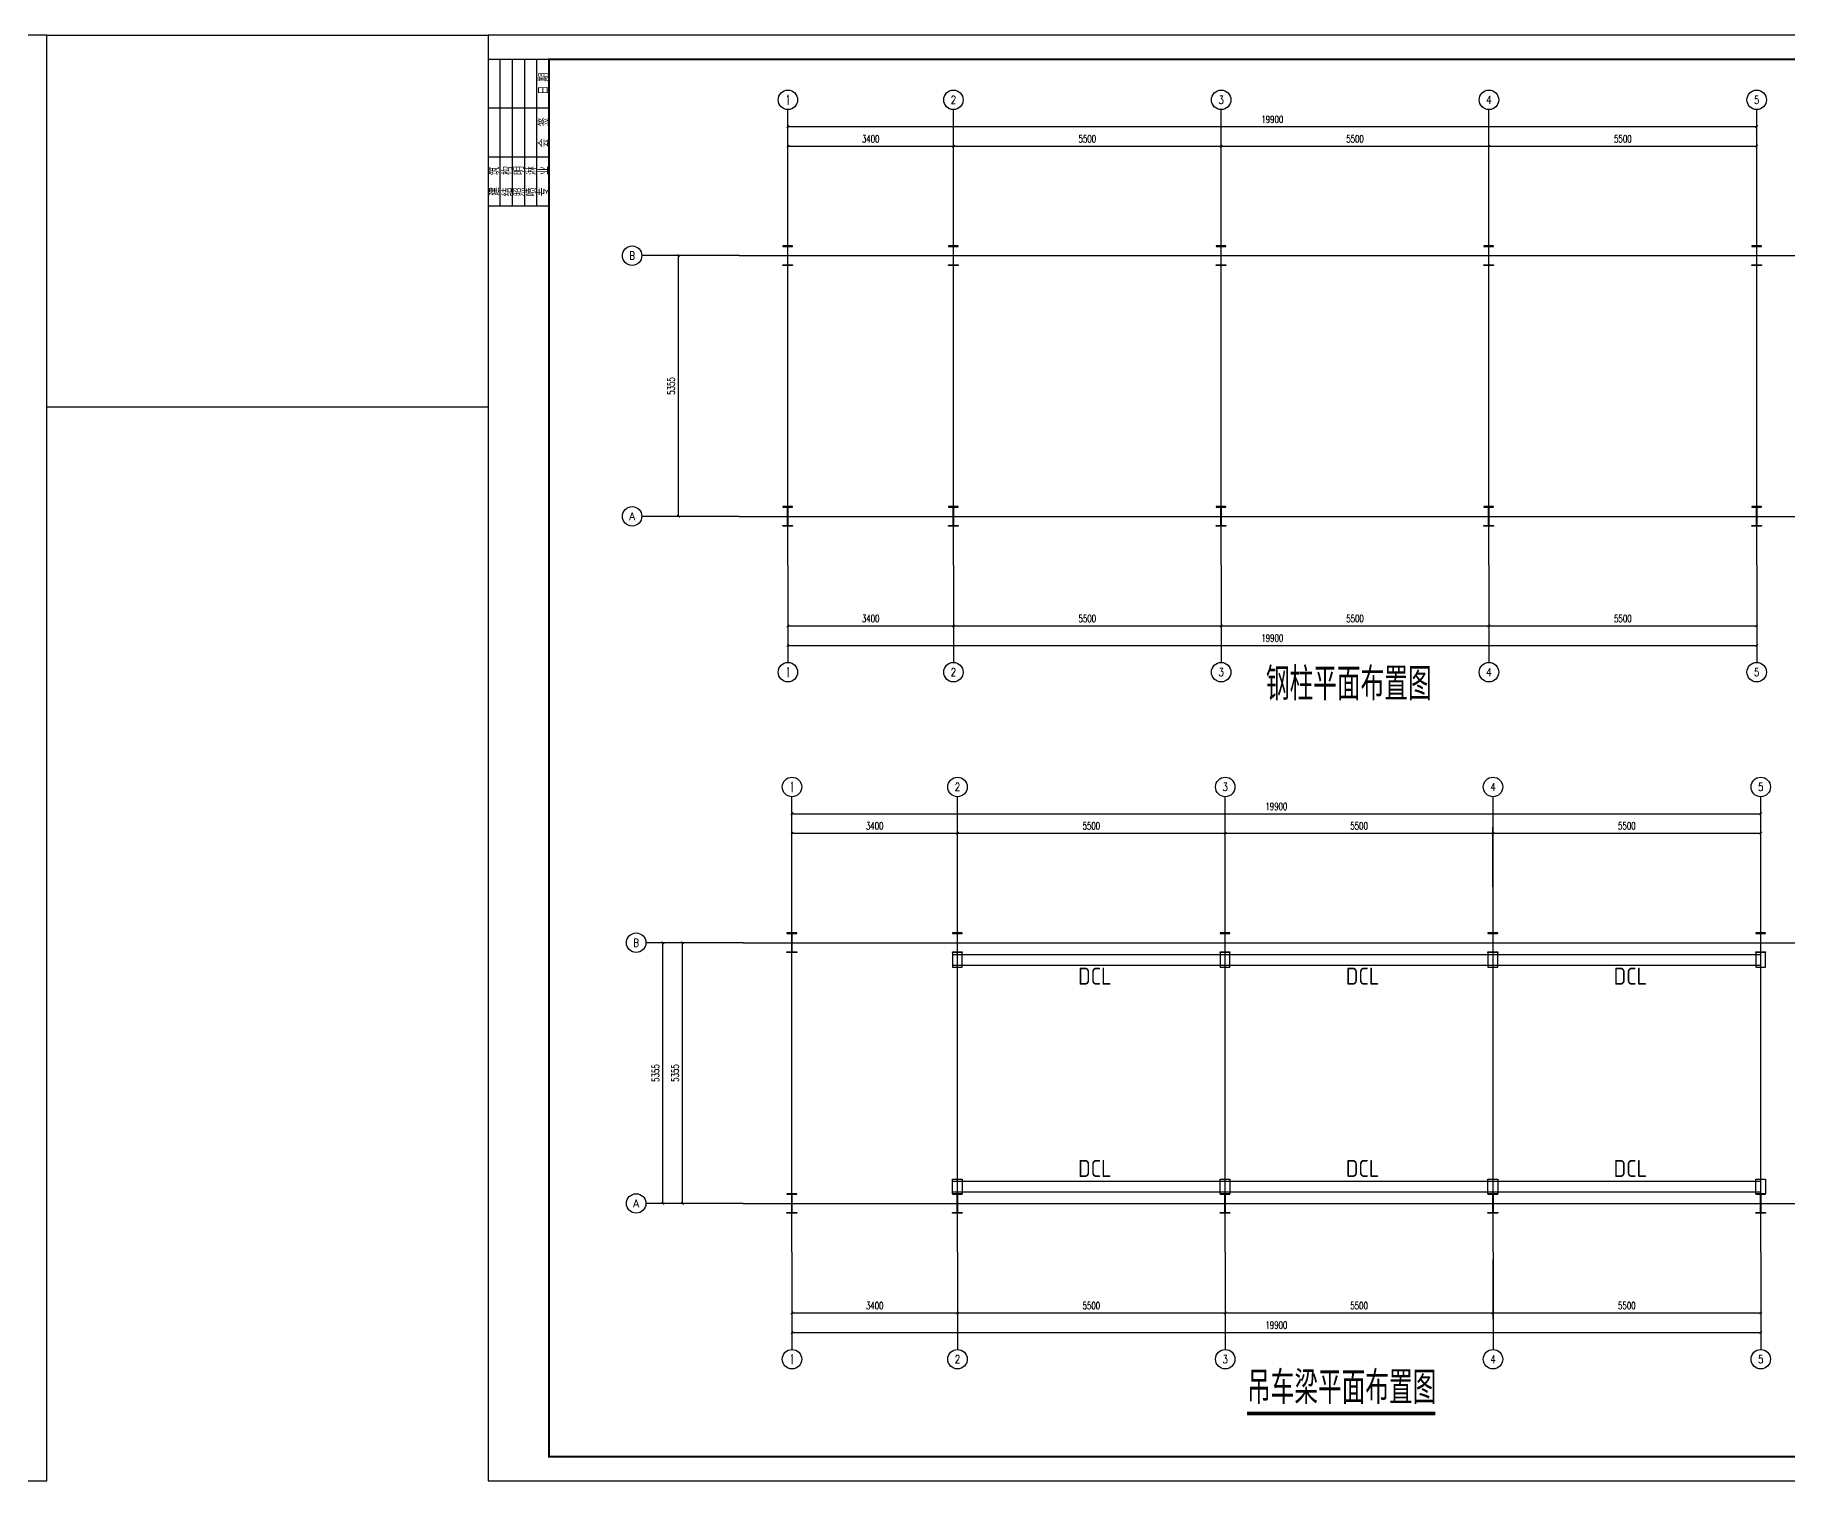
# Model space of a CAD drawing. Extents: x 1129386 to 1651949, y 463500 to 493200.
# Drawn here: x 1273433 to 1309439, y 463500 to 493200 of the extents above; entities that cross this region are included whole.
import ezdxf
from ezdxf.enums import TextEntityAlignment as Align

# ---------------------------------------------------------------- set-up
doc = ezdxf.new("R2010")
doc.units = 0
doc.header["$LTSCALE"] = 1000
doc.header["$MEASUREMENT"] = 0
for name, color, linetype in [('1', 7, 'Continuous'), ('8', 8, 'Continuous'), ('AXIS', 3, 'Continuous'), ('AXIS_TEXT', 7, 'Continuous'), ('DIM_SYMB', 3, 'Continuous'), ('DOTE', 1, 'Continuous'), ('PUB_TEXT', 7, 'Continuous')]:
    doc.layers.add(name, color=color, linetype=linetype)
doc.styles.add('_TCH_AXIS', font='COMPLEX', dxfattribs={"bigfont": 'GBCBIG'})
doc.styles.add('COMPLEX', font='COMPLEX')
doc.styles.add('DIM_FONT', font='SIMPLEX', dxfattribs={"width": 0.7, "bigfont": 'GBCBIG'})
doc.styles.add('HZ', font='tssdeng.shx', dxfattribs={"width": 0.7, "bigfont": 'tssdchn.shx'})
doc.styles.get("Standard").update_dxf_attribs({"font": 'gbenor.shx', "bigfont": 'gbcbig.shx'})
doc.dimstyles.new('DIMN50', dxfattribs={"dimscale": 0.5, "dimtxt": 300, "dimasz": 100, "dimexe": 250, "dimexo": 300, "dimgap": 150, "dimtad": 1, "dimdec": 0, "dimzin": 0, "dimdsep": 46, "dimtxsty": 'DIM_FONT', "dimblk": 'ARCHTICK', "dimcen": 0.09, "dimclrt": 7, "dimazin": 2, "dimtfac": 1, "dimtdec": 0, "dimtix": 1, "dimtmove": 2, "dimatfit": 3, "dimldrblk": 'ARCHTICK', "dimfxl": 0, "dimtolj": 1, "dimtzin": 0, "dimarcsym": 0})

# ---------------------------------------------------------------- blocks, each defined once
blk = doc.blocks.new('_ArchTick')
at = {"color": 0, "linetype": 'ByBlock', "const_width": 0.4}
blk.add_lwpolyline([(-0.5, -0.5), (0.5, 0.5)], dxfattribs=at)
blk = doc.blocks.new('*D73')
at = {"layer": 'AXIS', "color": 0, "lineweight": -2}
for p, q in [((1287747, 488669), (1286522, 488669)), ((1286647, 483314), (1286647, 488669)), ((1287747, 483314), (1286522, 483314))]:
    blk.add_line(p, q, dxfattribs=at)
at = {"layer": 'Defpoints', "color": 0}
for p in [(1286647, 488669), (1287897, 488669), (1287897, 483314)]:
    blk.add_point(p, dxfattribs=at)
at = {"layer": 'AXIS', "color": 0, "lineweight": -2, "xscale": 50, "yscale": 50, "zscale": 50}
for p, rotation in [((1286647, 488669), 90), ((1286647, 483314), 270)]:
    blk.add_blockref('_ArchTick', p, dxfattribs=dict(at, rotation=rotation))
at = {"layer": 'AXIS', "color": 7, "insert": (1286497, 485991), "char_height": 150, "attachment_point": 5, "rotation": 90, "style": 'DIM_FONT'}
blk.add_mtext('\\A1;5355', dxfattribs=at)
blk = doc.blocks.new('*D74')
at = {"layer": 'AXIS', "color": 0, "lineweight": -2}
for p, q in [((1288897, 489819), (1288897, 491044)), ((1288897, 490919), (1292297, 490919)), ((1292297, 489819), (1292297, 491044))]:
    blk.add_line(p, q, dxfattribs=at)
at = {"layer": 'Defpoints', "color": 0}
for p in [(1292297, 490919), (1288897, 489669), (1292297, 489669)]:
    blk.add_point(p, dxfattribs=at)
at = {"layer": 'AXIS', "color": 0, "lineweight": -2, "xscale": 50, "yscale": 50, "zscale": 50, "rotation": 180}
blk.add_blockref('_ArchTick', (1288897, 490919), dxfattribs=at)
at = {"layer": 'AXIS', "color": 0, "lineweight": -2, "xscale": 50, "yscale": 50, "zscale": 50}
blk.add_blockref('_ArchTick', (1292297, 490919), dxfattribs=at)
at = {"layer": 'AXIS', "color": 7, "insert": (1290597, 491069), "char_height": 150, "attachment_point": 5, "style": 'DIM_FONT'}
blk.add_mtext('\\A1;3400', dxfattribs=at)
blk = doc.blocks.new('*D75')
at = {"layer": 'AXIS', "color": 0, "lineweight": -2}
for p, q in [((1292297, 489819), (1292297, 491044)), ((1292297, 490919), (1297797, 490919)), ((1297797, 489819), (1297797, 491044))]:
    blk.add_line(p, q, dxfattribs=at)
at = {"layer": 'Defpoints', "color": 0}
for p in [(1297797, 490919), (1292297, 489669), (1297797, 489669)]:
    blk.add_point(p, dxfattribs=at)
at = {"layer": 'AXIS', "color": 0, "lineweight": -2, "xscale": 50, "yscale": 50, "zscale": 50, "rotation": 180}
blk.add_blockref('_ArchTick', (1292297, 490919), dxfattribs=at)
at = {"layer": 'AXIS', "color": 0, "lineweight": -2, "xscale": 50, "yscale": 50, "zscale": 50}
blk.add_blockref('_ArchTick', (1297797, 490919), dxfattribs=at)
at = {"layer": 'AXIS', "color": 7, "insert": (1295047, 491069), "char_height": 150, "attachment_point": 5, "style": 'DIM_FONT'}
blk.add_mtext('\\A1;5500', dxfattribs=at)
blk = doc.blocks.new('*D76')
at = {"layer": 'AXIS', "color": 0, "lineweight": -2}
for p, q in [((1297797, 489819), (1297797, 491044)), ((1297797, 490919), (1303297, 490919)), ((1303297, 489819), (1303297, 491044))]:
    blk.add_line(p, q, dxfattribs=at)
at = {"layer": 'Defpoints', "color": 0}
for p in [(1303297, 490919), (1297797, 489669), (1303297, 489669)]:
    blk.add_point(p, dxfattribs=at)
at = {"layer": 'AXIS', "color": 0, "lineweight": -2, "xscale": 50, "yscale": 50, "zscale": 50, "rotation": 180}
blk.add_blockref('_ArchTick', (1297797, 490919), dxfattribs=at)
at = {"layer": 'AXIS', "color": 0, "lineweight": -2, "xscale": 50, "yscale": 50, "zscale": 50}
blk.add_blockref('_ArchTick', (1303297, 490919), dxfattribs=at)
at = {"layer": 'AXIS', "color": 7, "insert": (1300547, 491069), "char_height": 150, "attachment_point": 5, "style": 'DIM_FONT'}
blk.add_mtext('\\A1;5500', dxfattribs=at)
blk = doc.blocks.new('*D77')
at = {"layer": 'AXIS', "color": 0, "lineweight": -2}
for p, q in [((1303297, 489819), (1303297, 491044)), ((1303297, 490919), (1308797, 490919)), ((1308797, 489819), (1308797, 491044))]:
    blk.add_line(p, q, dxfattribs=at)
at = {"layer": 'Defpoints', "color": 0}
for p in [(1308797, 490919), (1303297, 489669), (1308797, 489669)]:
    blk.add_point(p, dxfattribs=at)
at = {"layer": 'AXIS', "color": 0, "lineweight": -2, "xscale": 50, "yscale": 50, "zscale": 50, "rotation": 180}
blk.add_blockref('_ArchTick', (1303297, 490919), dxfattribs=at)
at = {"layer": 'AXIS', "color": 0, "lineweight": -2, "xscale": 50, "yscale": 50, "zscale": 50}
blk.add_blockref('_ArchTick', (1308797, 490919), dxfattribs=at)
at = {"layer": 'AXIS', "color": 7, "insert": (1306047, 491069), "char_height": 150, "attachment_point": 5, "style": 'DIM_FONT'}
blk.add_mtext('\\A1;5500', dxfattribs=at)
blk = doc.blocks.new('*D78')
at = {"layer": 'AXIS', "color": 0, "lineweight": -2}
for p, q in [((1288897, 489819), (1288897, 491444)), ((1288897, 491319), (1308797, 491319)), ((1308797, 489819), (1308797, 491444))]:
    blk.add_line(p, q, dxfattribs=at)
at = {"layer": 'Defpoints', "color": 0}
for p in [(1308797, 491319), (1288897, 489669), (1308797, 489669)]:
    blk.add_point(p, dxfattribs=at)
at = {"layer": 'AXIS', "color": 0, "lineweight": -2, "xscale": 50, "yscale": 50, "zscale": 50, "rotation": 180}
blk.add_blockref('_ArchTick', (1288897, 491319), dxfattribs=at)
at = {"layer": 'AXIS', "color": 0, "lineweight": -2, "xscale": 50, "yscale": 50, "zscale": 50}
blk.add_blockref('_ArchTick', (1308797, 491319), dxfattribs=at)
at = {"layer": 'AXIS', "color": 7, "insert": (1298847, 491469), "char_height": 150, "attachment_point": 5, "style": 'DIM_FONT'}
blk.add_mtext('\\A1;19900', dxfattribs=at)
blk = doc.blocks.new('*D79')
at = {"layer": 'AXIS', "color": 0, "lineweight": -2}
for p, q in [((1288897, 482164), (1288897, 480939)), ((1292297, 482164), (1292297, 480939)), ((1288897, 481064), (1292297, 481064))]:
    blk.add_line(p, q, dxfattribs=at)
at = {"layer": 'Defpoints', "color": 0}
for p in [(1288897, 482314), (1292297, 482314), (1292297, 481064)]:
    blk.add_point(p, dxfattribs=at)
at = {"layer": 'AXIS', "color": 0, "lineweight": -2, "xscale": 50, "yscale": 50, "zscale": 50, "rotation": 180}
blk.add_blockref('_ArchTick', (1288897, 481064), dxfattribs=at)
at = {"layer": 'AXIS', "color": 0, "lineweight": -2, "xscale": 50, "yscale": 50, "zscale": 50}
blk.add_blockref('_ArchTick', (1292297, 481064), dxfattribs=at)
at = {"layer": 'AXIS', "color": 7, "insert": (1290597, 481214), "char_height": 150, "attachment_point": 5, "style": 'DIM_FONT'}
blk.add_mtext('\\A1;3400', dxfattribs=at)
blk = doc.blocks.new('*D80')
at = {"layer": 'AXIS', "color": 0, "lineweight": -2}
for p, q in [((1292297, 482164), (1292297, 480939)), ((1297797, 482164), (1297797, 480939)), ((1292297, 481064), (1297797, 481064))]:
    blk.add_line(p, q, dxfattribs=at)
at = {"layer": 'Defpoints', "color": 0}
for p in [(1292297, 482314), (1297797, 482314), (1297797, 481064)]:
    blk.add_point(p, dxfattribs=at)
at = {"layer": 'AXIS', "color": 0, "lineweight": -2, "xscale": 50, "yscale": 50, "zscale": 50, "rotation": 180}
blk.add_blockref('_ArchTick', (1292297, 481064), dxfattribs=at)
at = {"layer": 'AXIS', "color": 0, "lineweight": -2, "xscale": 50, "yscale": 50, "zscale": 50}
blk.add_blockref('_ArchTick', (1297797, 481064), dxfattribs=at)
at = {"layer": 'AXIS', "color": 7, "insert": (1295047, 481214), "char_height": 150, "attachment_point": 5, "style": 'DIM_FONT'}
blk.add_mtext('\\A1;5500', dxfattribs=at)
blk = doc.blocks.new('*D81')
at = {"layer": 'AXIS', "color": 0, "lineweight": -2}
for p, q in [((1297797, 482164), (1297797, 480939)), ((1303297, 482164), (1303297, 480939)), ((1297797, 481064), (1303297, 481064))]:
    blk.add_line(p, q, dxfattribs=at)
at = {"layer": 'Defpoints', "color": 0}
for p in [(1297797, 482314), (1303297, 482314), (1303297, 481064)]:
    blk.add_point(p, dxfattribs=at)
at = {"layer": 'AXIS', "color": 0, "lineweight": -2, "xscale": 50, "yscale": 50, "zscale": 50, "rotation": 180}
blk.add_blockref('_ArchTick', (1297797, 481064), dxfattribs=at)
at = {"layer": 'AXIS', "color": 0, "lineweight": -2, "xscale": 50, "yscale": 50, "zscale": 50}
blk.add_blockref('_ArchTick', (1303297, 481064), dxfattribs=at)
at = {"layer": 'AXIS', "color": 7, "insert": (1300547, 481214), "char_height": 150, "attachment_point": 5, "style": 'DIM_FONT'}
blk.add_mtext('\\A1;5500', dxfattribs=at)
blk = doc.blocks.new('*D82')
at = {"layer": 'AXIS', "color": 0, "lineweight": -2}
for p, q in [((1303297, 482164), (1303297, 480939)), ((1308797, 482164), (1308797, 480939)), ((1303297, 481064), (1308797, 481064))]:
    blk.add_line(p, q, dxfattribs=at)
at = {"layer": 'Defpoints', "color": 0}
for p in [(1303297, 482314), (1308797, 482314), (1308797, 481064)]:
    blk.add_point(p, dxfattribs=at)
at = {"layer": 'AXIS', "color": 0, "lineweight": -2, "xscale": 50, "yscale": 50, "zscale": 50, "rotation": 180}
blk.add_blockref('_ArchTick', (1303297, 481064), dxfattribs=at)
at = {"layer": 'AXIS', "color": 0, "lineweight": -2, "xscale": 50, "yscale": 50, "zscale": 50}
blk.add_blockref('_ArchTick', (1308797, 481064), dxfattribs=at)
at = {"layer": 'AXIS', "color": 7, "insert": (1306047, 481214), "char_height": 150, "attachment_point": 5, "style": 'DIM_FONT'}
blk.add_mtext('\\A1;5500', dxfattribs=at)
blk = doc.blocks.new('*D83')
at = {"layer": 'AXIS', "color": 0, "lineweight": -2}
for p, q in [((1288897, 482164), (1288897, 480539)), ((1308797, 482164), (1308797, 480539)), ((1288897, 480664), (1308797, 480664))]:
    blk.add_line(p, q, dxfattribs=at)
at = {"layer": 'Defpoints', "color": 0}
for p in [(1288897, 482314), (1308797, 482314), (1308797, 480664)]:
    blk.add_point(p, dxfattribs=at)
at = {"layer": 'AXIS', "color": 0, "lineweight": -2, "xscale": 50, "yscale": 50, "zscale": 50, "rotation": 180}
blk.add_blockref('_ArchTick', (1288897, 480664), dxfattribs=at)
at = {"layer": 'AXIS', "color": 0, "lineweight": -2, "xscale": 50, "yscale": 50, "zscale": 50}
blk.add_blockref('_ArchTick', (1308797, 480664), dxfattribs=at)
at = {"layer": 'AXIS', "color": 7, "insert": (1298847, 480814), "char_height": 150, "attachment_point": 5, "style": 'DIM_FONT'}
blk.add_mtext('\\A1;19900', dxfattribs=at)
blk = doc.blocks.new('_AXISO')
blk.add_circle((0, 0), 0.5)
at = {"layer": 'AXIS_TEXT', "style": 'COMPLEX', "width": 1.041667}
blk.add_attdef('A', text='', height=0.56, dxfattribs=at).set_placement((-0.25, -0.28), (0.25, -0.28), align=Align.FIT)
blk = doc.blocks.new('*D86')
at = {"layer": 'AXIS', "color": 0, "lineweight": -2}
for p, q in [((1287830, 474556), (1286605, 474556)), ((1286730, 469201), (1286730, 474556)), ((1287830, 469201), (1286605, 469201))]:
    blk.add_line(p, q, dxfattribs=at)
at = {"layer": 'Defpoints', "color": 0}
for p in [(1286730, 474556), (1287980, 474556), (1287980, 469201)]:
    blk.add_point(p, dxfattribs=at)
at = {"layer": 'AXIS', "color": 0, "lineweight": -2, "xscale": 50, "yscale": 50, "zscale": 50}
for p, rotation in [((1286730, 474556), 90), ((1286730, 469201), 270)]:
    blk.add_blockref('_ArchTick', p, dxfattribs=dict(at, rotation=rotation))
at = {"layer": 'AXIS', "color": 7, "insert": (1286580, 471878), "char_height": 150, "attachment_point": 5, "rotation": 90, "style": 'DIM_FONT'}
blk.add_mtext('\\A1;5355', dxfattribs=at)
blk = doc.blocks.new('*D87')
at = {"layer": 'AXIS', "color": 0, "lineweight": -2}
for p, q in [((1287830, 474556), (1286205, 474556)), ((1286330, 469201), (1286330, 474556)), ((1287830, 469201), (1286205, 469201))]:
    blk.add_line(p, q, dxfattribs=at)
at = {"layer": 'Defpoints', "color": 0}
for p in [(1286330, 474556), (1287980, 474556), (1287980, 469201)]:
    blk.add_point(p, dxfattribs=at)
at = {"layer": 'AXIS', "color": 0, "lineweight": -2, "xscale": 50, "yscale": 50, "zscale": 50}
for p, rotation in [((1286330, 474556), 90), ((1286330, 469201), 270)]:
    blk.add_blockref('_ArchTick', p, dxfattribs=dict(at, rotation=rotation))
at = {"layer": 'AXIS', "color": 7, "insert": (1286180, 471878), "char_height": 150, "attachment_point": 5, "rotation": 90, "style": 'DIM_FONT'}
blk.add_mtext('\\A1;5355', dxfattribs=at)
blk = doc.blocks.new('*D88')
at = {"layer": 'AXIS', "color": 0, "lineweight": -2}
for p, q in [((1288980, 475706), (1288980, 476931)), ((1288980, 476806), (1292380, 476806)), ((1292380, 475706), (1292380, 476931))]:
    blk.add_line(p, q, dxfattribs=at)
at = {"layer": 'Defpoints', "color": 0}
for p in [(1292380, 476806), (1288980, 475556), (1292380, 475556)]:
    blk.add_point(p, dxfattribs=at)
at = {"layer": 'AXIS', "color": 0, "lineweight": -2, "xscale": 50, "yscale": 50, "zscale": 50, "rotation": 180}
blk.add_blockref('_ArchTick', (1288980, 476806), dxfattribs=at)
at = {"layer": 'AXIS', "color": 0, "lineweight": -2, "xscale": 50, "yscale": 50, "zscale": 50}
blk.add_blockref('_ArchTick', (1292380, 476806), dxfattribs=at)
at = {"layer": 'AXIS', "color": 7, "insert": (1290680, 476956), "char_height": 150, "attachment_point": 5, "style": 'DIM_FONT'}
blk.add_mtext('\\A1;3400', dxfattribs=at)
blk = doc.blocks.new('*D89')
at = {"layer": 'AXIS', "color": 0, "lineweight": -2}
for p, q in [((1292380, 475706), (1292380, 476931)), ((1292380, 476806), (1297880, 476806)), ((1297880, 475706), (1297880, 476931))]:
    blk.add_line(p, q, dxfattribs=at)
at = {"layer": 'Defpoints', "color": 0}
for p in [(1297880, 476806), (1292380, 475556), (1297880, 475556)]:
    blk.add_point(p, dxfattribs=at)
at = {"layer": 'AXIS', "color": 0, "lineweight": -2, "xscale": 50, "yscale": 50, "zscale": 50, "rotation": 180}
blk.add_blockref('_ArchTick', (1292380, 476806), dxfattribs=at)
at = {"layer": 'AXIS', "color": 0, "lineweight": -2, "xscale": 50, "yscale": 50, "zscale": 50}
blk.add_blockref('_ArchTick', (1297880, 476806), dxfattribs=at)
at = {"layer": 'AXIS', "color": 7, "insert": (1295130, 476956), "char_height": 150, "attachment_point": 5, "style": 'DIM_FONT'}
blk.add_mtext('\\A1;5500', dxfattribs=at)
blk = doc.blocks.new('*D90')
at = {"layer": 'AXIS', "color": 0, "lineweight": -2}
for p, q in [((1297880, 475706), (1297880, 476931)), ((1297880, 476806), (1303380, 476806)), ((1303380, 475706), (1303380, 476931))]:
    blk.add_line(p, q, dxfattribs=at)
at = {"layer": 'Defpoints', "color": 0}
for p in [(1303380, 476806), (1297880, 475556), (1303380, 475556)]:
    blk.add_point(p, dxfattribs=at)
at = {"layer": 'AXIS', "color": 0, "lineweight": -2, "xscale": 50, "yscale": 50, "zscale": 50, "rotation": 180}
blk.add_blockref('_ArchTick', (1297880, 476806), dxfattribs=at)
at = {"layer": 'AXIS', "color": 0, "lineweight": -2, "xscale": 50, "yscale": 50, "zscale": 50}
blk.add_blockref('_ArchTick', (1303380, 476806), dxfattribs=at)
at = {"layer": 'AXIS', "color": 7, "insert": (1300630, 476956), "char_height": 150, "attachment_point": 5, "style": 'DIM_FONT'}
blk.add_mtext('\\A1;5500', dxfattribs=at)
blk = doc.blocks.new('*D91')
at = {"layer": 'AXIS', "color": 0, "lineweight": -2}
for p, q in [((1303380, 475706), (1303380, 476931)), ((1303380, 476806), (1308880, 476806)), ((1308880, 475706), (1308880, 476931))]:
    blk.add_line(p, q, dxfattribs=at)
at = {"layer": 'Defpoints', "color": 0}
for p in [(1308880, 476806), (1303380, 475556), (1308880, 475556)]:
    blk.add_point(p, dxfattribs=at)
at = {"layer": 'AXIS', "color": 0, "lineweight": -2, "xscale": 50, "yscale": 50, "zscale": 50, "rotation": 180}
blk.add_blockref('_ArchTick', (1303380, 476806), dxfattribs=at)
at = {"layer": 'AXIS', "color": 0, "lineweight": -2, "xscale": 50, "yscale": 50, "zscale": 50}
blk.add_blockref('_ArchTick', (1308880, 476806), dxfattribs=at)
at = {"layer": 'AXIS', "color": 7, "insert": (1306130, 476956), "char_height": 150, "attachment_point": 5, "style": 'DIM_FONT'}
blk.add_mtext('\\A1;5500', dxfattribs=at)
blk = doc.blocks.new('*D92')
at = {"layer": 'AXIS', "color": 0, "lineweight": -2}
for p, q in [((1288980, 475706), (1288980, 477331)), ((1288980, 477206), (1308880, 477206)), ((1308880, 475706), (1308880, 477331))]:
    blk.add_line(p, q, dxfattribs=at)
at = {"layer": 'Defpoints', "color": 0}
for p in [(1308880, 477206), (1288980, 475556), (1308880, 475556)]:
    blk.add_point(p, dxfattribs=at)
at = {"layer": 'AXIS', "color": 0, "lineweight": -2, "xscale": 50, "yscale": 50, "zscale": 50, "rotation": 180}
blk.add_blockref('_ArchTick', (1288980, 477206), dxfattribs=at)
at = {"layer": 'AXIS', "color": 0, "lineweight": -2, "xscale": 50, "yscale": 50, "zscale": 50}
blk.add_blockref('_ArchTick', (1308880, 477206), dxfattribs=at)
at = {"layer": 'AXIS', "color": 7, "insert": (1298930, 477356), "char_height": 150, "attachment_point": 5, "style": 'DIM_FONT'}
blk.add_mtext('\\A1;19900', dxfattribs=at)
blk = doc.blocks.new('*D93')
at = {"layer": 'AXIS', "color": 0, "lineweight": -2}
for p, q in [((1288980, 468051), (1288980, 466826)), ((1292380, 468051), (1292380, 466826)), ((1288980, 466951), (1292380, 466951))]:
    blk.add_line(p, q, dxfattribs=at)
at = {"layer": 'Defpoints', "color": 0}
for p in [(1288980, 468201), (1292380, 468201), (1292380, 466951)]:
    blk.add_point(p, dxfattribs=at)
at = {"layer": 'AXIS', "color": 0, "lineweight": -2, "xscale": 50, "yscale": 50, "zscale": 50, "rotation": 180}
blk.add_blockref('_ArchTick', (1288980, 466951), dxfattribs=at)
at = {"layer": 'AXIS', "color": 0, "lineweight": -2, "xscale": 50, "yscale": 50, "zscale": 50}
blk.add_blockref('_ArchTick', (1292380, 466951), dxfattribs=at)
at = {"layer": 'AXIS', "color": 7, "insert": (1290680, 467101), "char_height": 150, "attachment_point": 5, "style": 'DIM_FONT'}
blk.add_mtext('\\A1;3400', dxfattribs=at)
blk = doc.blocks.new('*D94')
at = {"layer": 'AXIS', "color": 0, "lineweight": -2}
for p, q in [((1292380, 468051), (1292380, 466826)), ((1297880, 468051), (1297880, 466826)), ((1292380, 466951), (1297880, 466951))]:
    blk.add_line(p, q, dxfattribs=at)
at = {"layer": 'Defpoints', "color": 0}
for p in [(1292380, 468201), (1297880, 468201), (1297880, 466951)]:
    blk.add_point(p, dxfattribs=at)
at = {"layer": 'AXIS', "color": 0, "lineweight": -2, "xscale": 50, "yscale": 50, "zscale": 50, "rotation": 180}
blk.add_blockref('_ArchTick', (1292380, 466951), dxfattribs=at)
at = {"layer": 'AXIS', "color": 0, "lineweight": -2, "xscale": 50, "yscale": 50, "zscale": 50}
blk.add_blockref('_ArchTick', (1297880, 466951), dxfattribs=at)
at = {"layer": 'AXIS', "color": 7, "insert": (1295130, 467101), "char_height": 150, "attachment_point": 5, "style": 'DIM_FONT'}
blk.add_mtext('\\A1;5500', dxfattribs=at)
blk = doc.blocks.new('*D95')
at = {"layer": 'AXIS', "color": 0, "lineweight": -2}
for p, q in [((1297880, 468051), (1297880, 466826)), ((1303380, 468051), (1303380, 466826)), ((1297880, 466951), (1303380, 466951))]:
    blk.add_line(p, q, dxfattribs=at)
at = {"layer": 'Defpoints', "color": 0}
for p in [(1297880, 468201), (1303380, 468201), (1303380, 466951)]:
    blk.add_point(p, dxfattribs=at)
at = {"layer": 'AXIS', "color": 0, "lineweight": -2, "xscale": 50, "yscale": 50, "zscale": 50, "rotation": 180}
blk.add_blockref('_ArchTick', (1297880, 466951), dxfattribs=at)
at = {"layer": 'AXIS', "color": 0, "lineweight": -2, "xscale": 50, "yscale": 50, "zscale": 50}
blk.add_blockref('_ArchTick', (1303380, 466951), dxfattribs=at)
at = {"layer": 'AXIS', "color": 7, "insert": (1300630, 467101), "char_height": 150, "attachment_point": 5, "style": 'DIM_FONT'}
blk.add_mtext('\\A1;5500', dxfattribs=at)
blk = doc.blocks.new('*D96')
at = {"layer": 'AXIS', "color": 0, "lineweight": -2}
for p, q in [((1303380, 468051), (1303380, 466826)), ((1308880, 468051), (1308880, 466826)), ((1303380, 466951), (1308880, 466951))]:
    blk.add_line(p, q, dxfattribs=at)
at = {"layer": 'Defpoints', "color": 0}
for p in [(1303380, 468201), (1308880, 468201), (1308880, 466951)]:
    blk.add_point(p, dxfattribs=at)
at = {"layer": 'AXIS', "color": 0, "lineweight": -2, "xscale": 50, "yscale": 50, "zscale": 50, "rotation": 180}
blk.add_blockref('_ArchTick', (1303380, 466951), dxfattribs=at)
at = {"layer": 'AXIS', "color": 0, "lineweight": -2, "xscale": 50, "yscale": 50, "zscale": 50}
blk.add_blockref('_ArchTick', (1308880, 466951), dxfattribs=at)
at = {"layer": 'AXIS', "color": 7, "insert": (1306130, 467101), "char_height": 150, "attachment_point": 5, "style": 'DIM_FONT'}
blk.add_mtext('\\A1;5500', dxfattribs=at)
blk = doc.blocks.new('*D97')
at = {"layer": 'AXIS', "color": 0, "lineweight": -2}
for p, q in [((1288980, 468051), (1288980, 466426)), ((1308880, 468051), (1308880, 466426)), ((1288980, 466551), (1308880, 466551))]:
    blk.add_line(p, q, dxfattribs=at)
at = {"layer": 'Defpoints', "color": 0}
for p in [(1288980, 468201), (1308880, 468201), (1308880, 466551)]:
    blk.add_point(p, dxfattribs=at)
at = {"layer": 'AXIS', "color": 0, "lineweight": -2, "xscale": 50, "yscale": 50, "zscale": 50, "rotation": 180}
blk.add_blockref('_ArchTick', (1288980, 466551), dxfattribs=at)
at = {"layer": 'AXIS', "color": 0, "lineweight": -2, "xscale": 50, "yscale": 50, "zscale": 50}
blk.add_blockref('_ArchTick', (1308880, 466551), dxfattribs=at)
at = {"layer": 'AXIS', "color": 7, "insert": (1298930, 466701), "char_height": 150, "attachment_point": 5, "style": 'DIM_FONT'}
blk.add_mtext('\\A1;19900', dxfattribs=at)

msp = doc.modelspace()

# ---------------------------------------------------------------- linework, layer by layer
for p, q in [((1282741.1, 489695.3), (1283991.1, 489695.3)), ((1292277.4, 474355.6), (1292277.4, 474055.6)), ((1292277.4, 474315.6), (1308880.4, 474315.6)), ((1292477.4, 474055.6), (1292477.4, 474355.6)), ((1297777.4, 474355.6), (1297777.4, 474055.6)), ((1297977.4, 474055.6), (1297977.4, 474355.6)), ((1303277.4, 474355.6), (1303277.4, 474055.6)), ((1303477.4, 474055.6), (1303477.4, 474355.6)), ((1308777.4, 474355.6), (1308777.4, 474055.6)), ((1308977.4, 474055.6), (1308977.4, 474355.6)), ((1292277.4, 474095.6), (1308880.4, 474095.6)), ((1292277.4, 474055.6), (1292477.4, 474055.6)), ((1297777.4, 474055.6), (1297977.4, 474055.6)), ((1303277.4, 474055.6), (1303477.4, 474055.6)), ((1308777.4, 474055.6), (1308977.4, 474055.6)), ((1292277.4, 469400.6), (1292277.4, 469700.6)), ((1292277.4, 469700.6), (1292477.4, 469700.6)), ((1292277.4, 469660.6), (1308880.4, 469660.6)), ((1292477.4, 469700.6), (1292477.4, 469400.6)), ((1297777.4, 469400.6), (1297777.4, 469700.6)), ((1297777.4, 469700.6), (1297977.4, 469700.6)), ((1297977.4, 469700.6), (1297977.4, 469400.6)), ((1303277.4, 469400.6), (1303277.4, 469700.6)), ((1303277.4, 469700.6), (1303477.4, 469700.6)), ((1303477.4, 469700.6), (1303477.4, 469400.6)), ((1308777.4, 469400.6), (1308777.4, 469700.6)), ((1308777.4, 469700.6), (1308977.4, 469700.6)), ((1308977.4, 469700.6), (1308977.4, 469400.6)), ((1292277.4, 469440.6), (1308880.4, 469440.6))]:
    msp.add_line(p, q)
for points in [[(1288793.7, 488855.9), (1288993.7, 488855.9), (1288993.7, 488868.9), (1288793.7, 488868.9)], [(1288890.7, 488468.9), (1288896.7, 488468.9), (1288896.7, 488868.9), (1288890.7, 488868.9)], [(1292193.7, 488855.9), (1292393.7, 488855.9), (1292393.7, 488868.9), (1292193.7, 488868.9)], [(1292290.7, 488468.9), (1292296.7, 488468.9), (1292296.7, 488868.9), (1292290.7, 488868.9)], [(1297693.7, 488855.9), (1297893.7, 488855.9), (1297893.7, 488868.9), (1297693.7, 488868.9)], [(1297790.7, 488468.9), (1297796.7, 488468.9), (1297796.7, 488868.9), (1297790.7, 488868.9)], [(1303193.7, 488855.9), (1303393.7, 488855.9), (1303393.7, 488868.9), (1303193.7, 488868.9)], [(1303290.7, 488468.9), (1303296.7, 488468.9), (1303296.7, 488868.9), (1303290.7, 488868.9)], [(1308693.7, 488855.9), (1308893.7, 488855.9), (1308893.7, 488868.9), (1308693.7, 488868.9)], [(1308790.7, 488468.9), (1308796.7, 488468.9), (1308796.7, 488868.9), (1308790.7, 488868.9)], [(1288793.7, 488481.9), (1288993.7, 488481.9), (1288993.7, 488468.9), (1288793.7, 488468.9)], [(1292193.7, 488481.9), (1292393.7, 488481.9), (1292393.7, 488468.9), (1292193.7, 488468.9)], [(1297693.7, 488481.9), (1297893.7, 488481.9), (1297893.7, 488468.9), (1297693.7, 488468.9)], [(1303193.7, 488481.9), (1303393.7, 488481.9), (1303393.7, 488468.9), (1303193.7, 488468.9)], [(1308693.7, 488481.9), (1308893.7, 488481.9), (1308893.7, 488468.9), (1308693.7, 488468.9)], [(1288793.7, 483500.9), (1288993.7, 483500.9), (1288993.7, 483513.9), (1288793.7, 483513.9)], [(1288890.7, 483513.9), (1288896.7, 483513.9), (1288896.7, 483113.9), (1288890.7, 483113.9)], [(1292193.7, 483500.9), (1292393.7, 483500.9), (1292393.7, 483513.9), (1292193.7, 483513.9)], [(1292290.7, 483513.9), (1292296.7, 483513.9), (1292296.7, 483113.9), (1292290.7, 483113.9)], [(1297693.7, 483500.9), (1297893.7, 483500.9), (1297893.7, 483513.9), (1297693.7, 483513.9)], [(1297790.7, 483513.9), (1297796.7, 483513.9), (1297796.7, 483113.9), (1297790.7, 483113.9)], [(1303193.7, 483500.9), (1303393.7, 483500.9), (1303393.7, 483513.9), (1303193.7, 483513.9)], [(1303290.7, 483513.9), (1303296.7, 483513.9), (1303296.7, 483113.9), (1303290.7, 483113.9)], [(1308693.7, 483500.9), (1308893.7, 483500.9), (1308893.7, 483513.9), (1308693.7, 483513.9)], [(1308790.7, 483513.9), (1308796.7, 483513.9), (1308796.7, 483113.9), (1308790.7, 483113.9)], [(1288793.7, 483126.9), (1288993.7, 483126.9), (1288993.7, 483113.9), (1288793.7, 483113.9)], [(1292193.7, 483126.9), (1292393.7, 483126.9), (1292393.7, 483113.9), (1292193.7, 483113.9)], [(1297693.7, 483126.9), (1297893.7, 483126.9), (1297893.7, 483113.9), (1297693.7, 483113.9)], [(1303193.7, 483126.9), (1303393.7, 483126.9), (1303393.7, 483113.9), (1303193.7, 483113.9)], [(1308693.7, 483126.9), (1308893.7, 483126.9), (1308893.7, 483113.9), (1308693.7, 483113.9)], [(1288877.4, 474742.6), (1289077.4, 474742.6), (1289077.4, 474755.6), (1288877.4, 474755.6)], [(1288974.4, 474355.6), (1288980.4, 474355.6), (1288980.4, 474755.6), (1288974.4, 474755.6)], [(1292277.4, 474742.6), (1292477.4, 474742.6), (1292477.4, 474755.6), (1292277.4, 474755.6)], [(1292374.4, 474355.6), (1292380.4, 474355.6), (1292380.4, 474755.6), (1292374.4, 474755.6)], [(1297777.4, 474742.6), (1297977.4, 474742.6), (1297977.4, 474755.6), (1297777.4, 474755.6)], [(1297874.4, 474355.6), (1297880.4, 474355.6), (1297880.4, 474755.6), (1297874.4, 474755.6)], [(1303277.4, 474742.6), (1303477.4, 474742.6), (1303477.4, 474755.6), (1303277.4, 474755.6)], [(1303374.4, 474355.6), (1303380.4, 474355.6), (1303380.4, 474755.6), (1303374.4, 474755.6)], [(1308777.4, 474742.6), (1308977.4, 474742.6), (1308977.4, 474755.6), (1308777.4, 474755.6)], [(1308874.4, 474355.6), (1308880.4, 474355.6), (1308880.4, 474755.6), (1308874.4, 474755.6)], [(1288877.4, 474368.6), (1289077.4, 474368.6), (1289077.4, 474355.6), (1288877.4, 474355.6)], [(1292277.4, 474368.6), (1292477.4, 474368.6), (1292477.4, 474355.6), (1292277.4, 474355.6)], [(1297777.4, 474368.6), (1297977.4, 474368.6), (1297977.4, 474355.6), (1297777.4, 474355.6)], [(1303277.4, 474368.6), (1303477.4, 474368.6), (1303477.4, 474355.6), (1303277.4, 474355.6)], [(1308777.4, 474368.6), (1308977.4, 474368.6), (1308977.4, 474355.6), (1308777.4, 474355.6)], [(1288877.4, 469387.6), (1289077.4, 469387.6), (1289077.4, 469400.6), (1288877.4, 469400.6)], [(1288974.4, 469400.6), (1288980.4, 469400.6), (1288980.4, 469000.6), (1288974.4, 469000.6)], [(1292277.4, 469387.6), (1292477.4, 469387.6), (1292477.4, 469400.6), (1292277.4, 469400.6)], [(1292374.4, 469400.6), (1292380.4, 469400.6), (1292380.4, 469000.6), (1292374.4, 469000.6)], [(1297777.4, 469387.6), (1297977.4, 469387.6), (1297977.4, 469400.6), (1297777.4, 469400.6)], [(1297874.4, 469400.6), (1297880.4, 469400.6), (1297880.4, 469000.6), (1297874.4, 469000.6)], [(1303277.4, 469387.6), (1303477.4, 469387.6), (1303477.4, 469400.6), (1303277.4, 469400.6)], [(1303374.4, 469400.6), (1303380.4, 469400.6), (1303380.4, 469000.6), (1303374.4, 469000.6)], [(1308777.4, 469387.6), (1308977.4, 469387.6), (1308977.4, 469400.6), (1308777.4, 469400.6)], [(1308874.4, 469400.6), (1308880.4, 469400.6), (1308880.4, 469000.6), (1308874.4, 469000.6)], [(1288877.4, 469013.6), (1289077.4, 469013.6), (1289077.4, 469000.6), (1288877.4, 469000.6)], [(1292277.4, 469013.6), (1292477.4, 469013.6), (1292477.4, 469000.6), (1292277.4, 469000.6)], [(1297777.4, 469013.6), (1297977.4, 469013.6), (1297977.4, 469000.6), (1297777.4, 469000.6)], [(1303277.4, 469013.6), (1303477.4, 469013.6), (1303477.4, 469000.6), (1303277.4, 469000.6)], [(1308777.4, 469013.6), (1308977.4, 469013.6), (1308977.4, 469000.6), (1308777.4, 469000.6)]]:
    msp.add_lwpolyline(points, close=True)
at = {"layer": '1', "ltscale": 8}
for p, q in [((1283991.1, 492700), (1282741.1, 492700)), ((1282983.1, 489695.3), (1282983.1, 492700)), ((1283241.1, 489695.3), (1283241.1, 492700)), ((1283491.1, 489695.3), (1283491.1, 492700)), ((1283741.1, 489695.3), (1283741.1, 492700)), ((1282741.1, 491702.2), (1283991.1, 491702.2)), ((1282741.1, 490699.9), (1283991.1, 490699.9))]:
    msp.add_line(p, q, dxfattribs=at)
at = {"layer": '1', "ltscale": 0.5}
for points in [[(1231622.6, 463500.1), (1273672.5, 463500.1), (1273672.5, 493200), (1231622.6, 493200)], [(1282741.1, 463500.1), (1324791, 463500.1), (1324791, 493200), (1282741.1, 493200)]]:
    msp.add_lwpolyline(points, close=True, dxfattribs=at)
at = {"layer": '1', "color": 8}
msp.add_lwpolyline([(1273672.5, 493200), (1282741.1, 493200), (1282741.1, 485558.9), (1273672.5, 485558.9)], close=True, dxfattribs=at)
at = {"layer": '8', "ltscale": 0.5, "const_width": 40}
msp.add_lwpolyline([(1283991.1, 464000.1), (1324291, 464000.1), (1324291, 492700), (1283991.1, 492700)], close=True, dxfattribs=at)
at = {"layer": 'AXIS'}
for p, q in [((1288896.7, 489668.9), (1288896.7, 491668.9)), ((1292296.7, 489668.9), (1292296.7, 491668.9)), ((1297796.7, 489668.9), (1297796.7, 491668.9)), ((1303296.7, 489668.9), (1303296.7, 491668.9)), ((1308796.7, 489668.9), (1308796.7, 491668.9)), ((1287896.7, 488668.9), (1285896.7, 488668.9)), ((1287896.7, 483313.9), (1285896.7, 483313.9)), ((1288896.7, 482313.9), (1288896.7, 480313.9)), ((1292296.7, 482313.9), (1292296.7, 480313.9)), ((1297796.7, 482313.9), (1297796.7, 480313.9)), ((1303296.7, 482313.9), (1303296.7, 480313.9)), ((1308796.7, 482313.9), (1308796.7, 480313.9)), ((1288980.4, 475555.6), (1288980.4, 477555.6)), ((1292380.4, 475555.6), (1292380.4, 477555.6)), ((1297880.4, 475555.6), (1297880.4, 477555.6)), ((1303380.4, 475555.6), (1303380.4, 477555.6)), ((1308880.4, 475555.6), (1308880.4, 477555.6)), ((1287980.4, 474555.6), (1285980.4, 474555.6)), ((1287980.4, 469200.6), (1285980.4, 469200.6)), ((1288980.4, 468200.6), (1288980.4, 466200.6)), ((1292380.4, 468200.6), (1292380.4, 466200.6)), ((1297880.4, 468200.6), (1297880.4, 466200.6)), ((1303380.4, 468200.6), (1303380.4, 466200.6)), ((1308880.4, 468200.6), (1308880.4, 466200.6))]:
    msp.add_line(p, q, dxfattribs=at)
at = {"layer": 'DIM_SYMB', "const_width": 70}
msp.add_lwpolyline([(1298327.2, 464886.1), (1302198.1, 464886.1)], dxfattribs=at)
at = {"layer": 'DOTE'}
for p, q in [((1288896.7, 482313.9), (1288896.7, 489668.9)), ((1292296.7, 482313.9), (1292296.7, 489668.9)), ((1297796.7, 482313.9), (1297796.7, 489668.9)), ((1303296.7, 482313.9), (1303296.7, 489668.9)), ((1308796.7, 482313.9), (1308796.7, 489668.9)), ((1287896.7, 488668.9), (1309796.7, 488668.9)), ((1287896.7, 483313.9), (1309796.7, 483313.9)), ((1288980.4, 468200.6), (1288980.4, 475555.6)), ((1292380.4, 468200.6), (1292380.4, 475555.6)), ((1297880.4, 468200.6), (1297880.4, 475555.6)), ((1303380.4, 468200.6), (1303380.4, 475555.6)), ((1308880.4, 468200.6), (1308880.4, 475555.6)), ((1287980.4, 474555.6), (1309880.4, 474555.6)), ((1287980.4, 469200.6), (1309880.4, 469200.6))]:
    msp.add_line(p, q, dxfattribs=at)

# ---------------------------------------------------------------- block references
at = {"layer": 'AXIS'}
ref = msp.add_blockref('_AXISO', (1288896.7, 491868.9), dxfattribs=dict(at, xscale=400, yscale=400, zscale=400))
ref.add_attrib('A', '1', dxfattribs={"layer": 'AXIS_TEXT', "height": 208.1, "style": '_TCH_AXIS', "width": 0.555556}).set_placement((1288871.9, 491764.8), (1288921.4, 491764.8), align=Align.FIT)
ref = msp.add_blockref('_AXISO', (1292296.7, 491868.9), dxfattribs=dict(at, xscale=400, yscale=400, zscale=400))
ref.add_attrib('A', '2', dxfattribs={"layer": 'AXIS_TEXT', "height": 164.4, "style": '_TCH_AXIS'}).set_placement((1292241.9, 491786.7), (1292351.5, 491786.7), align=Align.FIT)
ref = msp.add_blockref('_AXISO', (1297796.7, 491868.9), dxfattribs=dict(at, xscale=400, yscale=400, zscale=400))
ref.add_attrib('A', '3', dxfattribs={"layer": 'AXIS_TEXT', "height": 164.4, "style": '_TCH_AXIS'}).set_placement((1297741.9, 491786.7), (1297851.5, 491786.7), align=Align.FIT)
ref = msp.add_blockref('_AXISO', (1303296.7, 491868.9), dxfattribs=dict(at, xscale=400, yscale=400, zscale=400))
ref.add_attrib('A', '4', dxfattribs={"layer": 'AXIS_TEXT', "height": 160.2, "style": '_TCH_AXIS', "width": 0.9375}).set_placement((1303239.4, 491788.7), (1303353.9, 491788.7), align=Align.FIT)
ref = msp.add_blockref('_AXISO', (1308796.7, 491868.9), dxfattribs=dict(at, xscale=400, yscale=400, zscale=400))
ref.add_attrib('A', '5', dxfattribs={"layer": 'AXIS_TEXT', "height": 164.4, "style": '_TCH_AXIS'}).set_placement((1308741.9, 491786.7), (1308851.5, 491786.7), align=Align.FIT)
ref = msp.add_blockref('_AXISO', (1285696.7, 488668.9), dxfattribs=dict(at, xscale=400, yscale=400, zscale=400))
ref.add_attrib('A', 'B', dxfattribs={"layer": 'AXIS_TEXT', "height": 164.4, "style": '_TCH_AXIS', "width": 0.823529}).set_placement((1285641.9, 488586.7), (1285751.5, 488586.7), align=Align.FIT)
ref = msp.add_blockref('_AXISO', (1285696.7, 483313.9), dxfattribs=dict(at, xscale=400, yscale=400, zscale=400))
ref.add_attrib('A', 'A', dxfattribs={"layer": 'AXIS_TEXT', "height": 156.3, "style": '_TCH_AXIS', "width": 0.888889}).set_placement((1285637.1, 483235.7), (1285756.2, 483235.7), align=Align.FIT)
ref = msp.add_blockref('_AXISO', (1288896.7, 480113.9), dxfattribs=dict(at, xscale=400, yscale=400, zscale=400))
ref.add_attrib('A', '1', dxfattribs={"layer": 'AXIS_TEXT', "height": 208.1, "style": '_TCH_AXIS', "width": 0.555556}).set_placement((1288871.9, 480009.8), (1288921.4, 480009.8), align=Align.FIT)
ref = msp.add_blockref('_AXISO', (1292296.7, 480113.9), dxfattribs=dict(at, xscale=400, yscale=400, zscale=400))
ref.add_attrib('A', '2', dxfattribs={"layer": 'AXIS_TEXT', "height": 164.4, "style": '_TCH_AXIS'}).set_placement((1292241.9, 480031.7), (1292351.5, 480031.7), align=Align.FIT)
ref = msp.add_blockref('_AXISO', (1297796.7, 480113.9), dxfattribs=dict(at, xscale=400, yscale=400, zscale=400))
ref.add_attrib('A', '3', dxfattribs={"layer": 'AXIS_TEXT', "height": 164.4, "style": '_TCH_AXIS'}).set_placement((1297741.9, 480031.7), (1297851.5, 480031.7), align=Align.FIT)
ref = msp.add_blockref('_AXISO', (1303296.7, 480113.9), dxfattribs=dict(at, xscale=400, yscale=400, zscale=400))
ref.add_attrib('A', '4', dxfattribs={"layer": 'AXIS_TEXT', "height": 160.2, "style": '_TCH_AXIS', "width": 0.9375}).set_placement((1303239.4, 480033.7), (1303353.9, 480033.7), align=Align.FIT)
ref = msp.add_blockref('_AXISO', (1308796.7, 480113.9), dxfattribs=dict(at, xscale=400, yscale=400, zscale=400))
ref.add_attrib('A', '5', dxfattribs={"layer": 'AXIS_TEXT', "height": 164.4, "style": '_TCH_AXIS'}).set_placement((1308741.9, 480031.7), (1308851.5, 480031.7), align=Align.FIT)
ref = msp.add_blockref('_AXISO', (1288980.4, 477755.6), dxfattribs=dict(at, xscale=400, yscale=400, zscale=400))
ref.add_attrib('A', '1', dxfattribs={"layer": 'AXIS_TEXT', "height": 208.1, "style": '_TCH_AXIS', "width": 0.555556}).set_placement((1288955.7, 477651.5), (1289005.2, 477651.5), align=Align.FIT)
ref = msp.add_blockref('_AXISO', (1292380.4, 477755.6), dxfattribs=dict(at, xscale=400, yscale=400, zscale=400))
ref.add_attrib('A', '2', dxfattribs={"layer": 'AXIS_TEXT', "height": 164.4, "style": '_TCH_AXIS'}).set_placement((1292325.6, 477673.4), (1292435.2, 477673.4), align=Align.FIT)
ref = msp.add_blockref('_AXISO', (1297880.4, 477755.6), dxfattribs=dict(at, xscale=400, yscale=400, zscale=400))
ref.add_attrib('A', '3', dxfattribs={"layer": 'AXIS_TEXT', "height": 164.4, "style": '_TCH_AXIS'}).set_placement((1297825.6, 477673.4), (1297935.2, 477673.4), align=Align.FIT)
ref = msp.add_blockref('_AXISO', (1303380.4, 477755.6), dxfattribs=dict(at, xscale=400, yscale=400, zscale=400))
ref.add_attrib('A', '4', dxfattribs={"layer": 'AXIS_TEXT', "height": 160.2, "style": '_TCH_AXIS', "width": 0.9375}).set_placement((1303323.2, 477675.5), (1303437.7, 477675.5), align=Align.FIT)
ref = msp.add_blockref('_AXISO', (1308880.4, 477755.6), dxfattribs=dict(at, xscale=400, yscale=400, zscale=400))
ref.add_attrib('A', '5', dxfattribs={"layer": 'AXIS_TEXT', "height": 164.4, "style": '_TCH_AXIS'}).set_placement((1308825.6, 477673.4), (1308935.2, 477673.4), align=Align.FIT)
ref = msp.add_blockref('_AXISO', (1285780.4, 474555.6), dxfattribs=dict(at, xscale=400, yscale=400, zscale=400))
ref.add_attrib('A', 'B', dxfattribs={"layer": 'AXIS_TEXT', "height": 164.4, "style": '_TCH_AXIS', "width": 0.823529}).set_placement((1285725.6, 474473.4), (1285835.2, 474473.4), align=Align.FIT)
ref = msp.add_blockref('_AXISO', (1285780.4, 469200.6), dxfattribs=dict(at, xscale=400, yscale=400, zscale=400))
ref.add_attrib('A', 'A', dxfattribs={"layer": 'AXIS_TEXT', "height": 156.3, "style": '_TCH_AXIS', "width": 0.888889}).set_placement((1285720.9, 469122.5), (1285840, 469122.5), align=Align.FIT)
ref = msp.add_blockref('_AXISO', (1288980.4, 466000.6), dxfattribs=dict(at, xscale=400, yscale=400, zscale=400))
ref.add_attrib('A', '1', dxfattribs={"layer": 'AXIS_TEXT', "height": 208.1, "style": '_TCH_AXIS', "width": 0.555556}).set_placement((1288955.7, 465896.5), (1289005.2, 465896.5), align=Align.FIT)
ref = msp.add_blockref('_AXISO', (1292380.4, 466000.6), dxfattribs=dict(at, xscale=400, yscale=400, zscale=400))
ref.add_attrib('A', '2', dxfattribs={"layer": 'AXIS_TEXT', "height": 164.4, "style": '_TCH_AXIS'}).set_placement((1292325.6, 465918.4), (1292435.2, 465918.4), align=Align.FIT)
ref = msp.add_blockref('_AXISO', (1297880.4, 466000.6), dxfattribs=dict(at, xscale=400, yscale=400, zscale=400))
ref.add_attrib('A', '3', dxfattribs={"layer": 'AXIS_TEXT', "height": 164.4, "style": '_TCH_AXIS'}).set_placement((1297825.6, 465918.4), (1297935.2, 465918.4), align=Align.FIT)
ref = msp.add_blockref('_AXISO', (1303380.4, 466000.6), dxfattribs=dict(at, xscale=400, yscale=400, zscale=400))
ref.add_attrib('A', '4', dxfattribs={"layer": 'AXIS_TEXT', "height": 160.2, "style": '_TCH_AXIS', "width": 0.9375}).set_placement((1303323.2, 465920.5), (1303437.7, 465920.5), align=Align.FIT)
ref = msp.add_blockref('_AXISO', (1308880.4, 466000.6), dxfattribs=dict(at, xscale=400, yscale=400, zscale=400))
ref.add_attrib('A', '5', dxfattribs={"layer": 'AXIS_TEXT', "height": 164.4, "style": '_TCH_AXIS'}).set_placement((1308825.6, 465918.4), (1308935.2, 465918.4), align=Align.FIT)

# ---------------------------------------------------------------- texts
at = {"layer": '1', "ltscale": 8, "style": 'HZ', "width": 0.7}
for s, height, p in [('日 期', 200, (1283866.1, 492201.1)), ('会   签', 200, (1283866.1, 491201.1)), ('建   筑', 193.6, (1282853.4, 490197.6)), ('结   构', 200, (1283116.1, 490197.6)), ('照   明', 200, (1283366.1, 490197.6)), ('喷   淋', 200, (1283616.1, 490197.6)), ('专   业', 200, (1283866.1, 490197.6))]:
    msp.add_text(s, height=height, rotation=90, dxfattribs=at).set_placement(p, align=Align.MIDDLE)
at = {"layer": 'PUB_TEXT'}
for s, height, p in [('钢柱平面布置图', 675.18, (1298715.9, 479532.3)), ('DCL', 350, (1294858.7, 473693.7)), ('DCL', 350, (1300358.7, 473693.7)), ('DCL', 350, (1305858.7, 473693.7)), ('DCL', 350, (1294858.7, 469744)), ('DCL', 350, (1300358.7, 469744)), ('DCL', 350, (1305858.7, 469744)), ('吊车梁平面布置图', 675.18, (1298327.2, 465078.2))]:
    msp.add_text(s, height=height, dxfattribs=at).set_placement(p)

# ---------------------------------------------------------------- dimensions: what is measured, and where the dimension line sits
at = {"layer": 'AXIS'}
for p1, p2, distance, picture, middle in [((1288896.7, 489668.9), (1308796.7, 489668.9), 1650, '*D78', (1298846.7, 491468.9)), ((1288896.7, 489668.9), (1292296.7, 489668.9), 1250, '*D74', (1290596.7, 491068.9)), ((1292296.7, 489668.9), (1297796.7, 489668.9), 1250, '*D75', (1295046.7, 491068.9)), ((1297796.7, 489668.9), (1303296.7, 489668.9), 1250, '*D76', (1300546.7, 491068.9)), ((1303296.7, 489668.9), (1308796.7, 489668.9), 1250, '*D77', (1306046.7, 491068.9)), ((1287896.7, 483313.9), (1287896.7, 488668.9), 1250, '*D73', (1286496.7, 485991.4)), ((1288896.7, 482313.9), (1292296.7, 482313.9), -1250, '*D79', (1290596.7, 481213.9)), ((1288896.7, 482313.9), (1308796.7, 482313.9), -1650, '*D83', (1298846.7, 480813.9)), ((1292296.7, 482313.9), (1297796.7, 482313.9), -1250, '*D80', (1295046.7, 481213.9)), ((1297796.7, 482313.9), (1303296.7, 482313.9), -1250, '*D81', (1300546.7, 481213.9)), ((1303296.7, 482313.9), (1308796.7, 482313.9), -1250, '*D82', (1306046.7, 481213.9)), ((1288980.4, 475555.6), (1308880.4, 475555.6), 1650, '*D92', (1298930.4, 477355.6)), ((1288980.4, 475555.6), (1292380.4, 475555.6), 1250, '*D88', (1290680.4, 476955.6)), ((1292380.4, 475555.6), (1297880.4, 475555.6), 1250, '*D89', (1295130.4, 476955.6)), ((1297880.4, 475555.6), (1303380.4, 475555.6), 1250, '*D90', (1300630.4, 476955.6)), ((1303380.4, 475555.6), (1308880.4, 475555.6), 1250, '*D91', (1306130.4, 476955.6)), ((1287980.4, 469200.6), (1287980.4, 474555.6), 1650, '*D87', (1286180.4, 471878.1)), ((1287980.4, 469200.6), (1287980.4, 474555.6), 1250, '*D86', (1286580.4, 471878.1)), ((1288980.4, 468200.6), (1292380.4, 468200.6), -1250, '*D93', (1290680.4, 467100.6)), ((1288980.4, 468200.6), (1308880.4, 468200.6), -1650, '*D97', (1298930.4, 466700.6)), ((1292380.4, 468200.6), (1297880.4, 468200.6), -1250, '*D94', (1295130.4, 467100.6)), ((1297880.4, 468200.6), (1303380.4, 468200.6), -1250, '*D95', (1300630.4, 467100.6)), ((1303380.4, 468200.6), (1308880.4, 468200.6), -1250, '*D96', (1306130.4, 467100.6))]:
    dim = msp.add_aligned_dim(p1=p1, p2=p2, distance=distance, dimstyle='DIMN50', dxfattribs=at)
    dim.commit()
    dim.dimension.update_dxf_attribs({"geometry": picture, "text_midpoint": middle})

doc.saveas('drawing.dxf')
